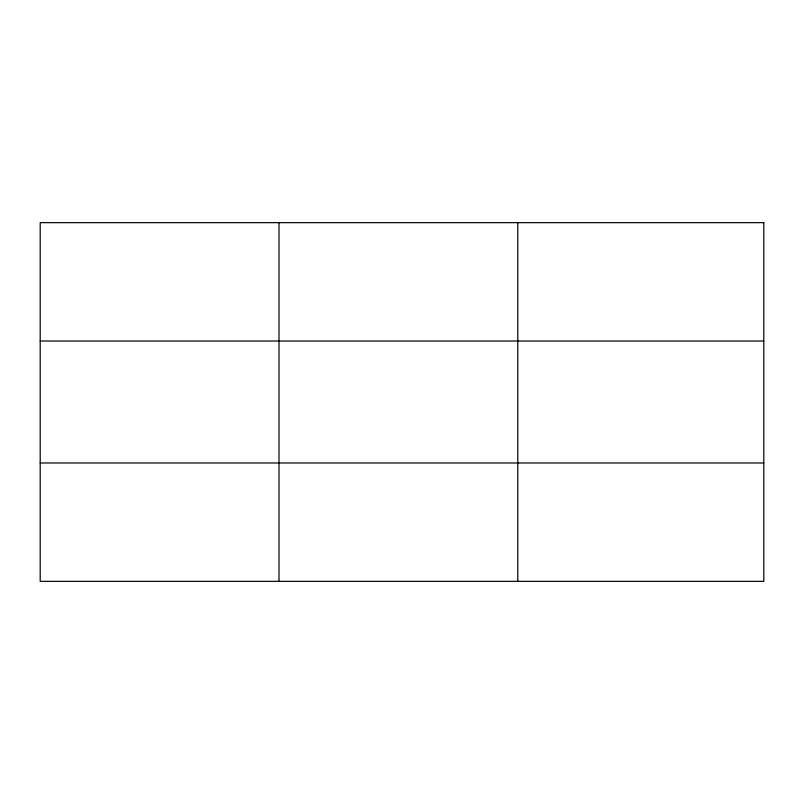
<?xml version="1.0" encoding="UTF-8"?>
<svg xmlns="http://www.w3.org/2000/svg" width="804" height="804" viewBox="0 0 804 804"><rect width="100%" height="100%" fill="white"/><g stroke="black" fill="none" stroke-linecap="round" stroke-linejoin="round"><path stroke-width="1.21" d="M278.988 581.342L278.988 222.658M517.776 581.342L517.776 222.658M40.2 341.027L763.8 341.027M40.2 462.973L763.8 462.973M763.8 222.658L763.8 581.342L40.2 581.342L40.2 222.658L763.8 222.658"/></g></svg>
